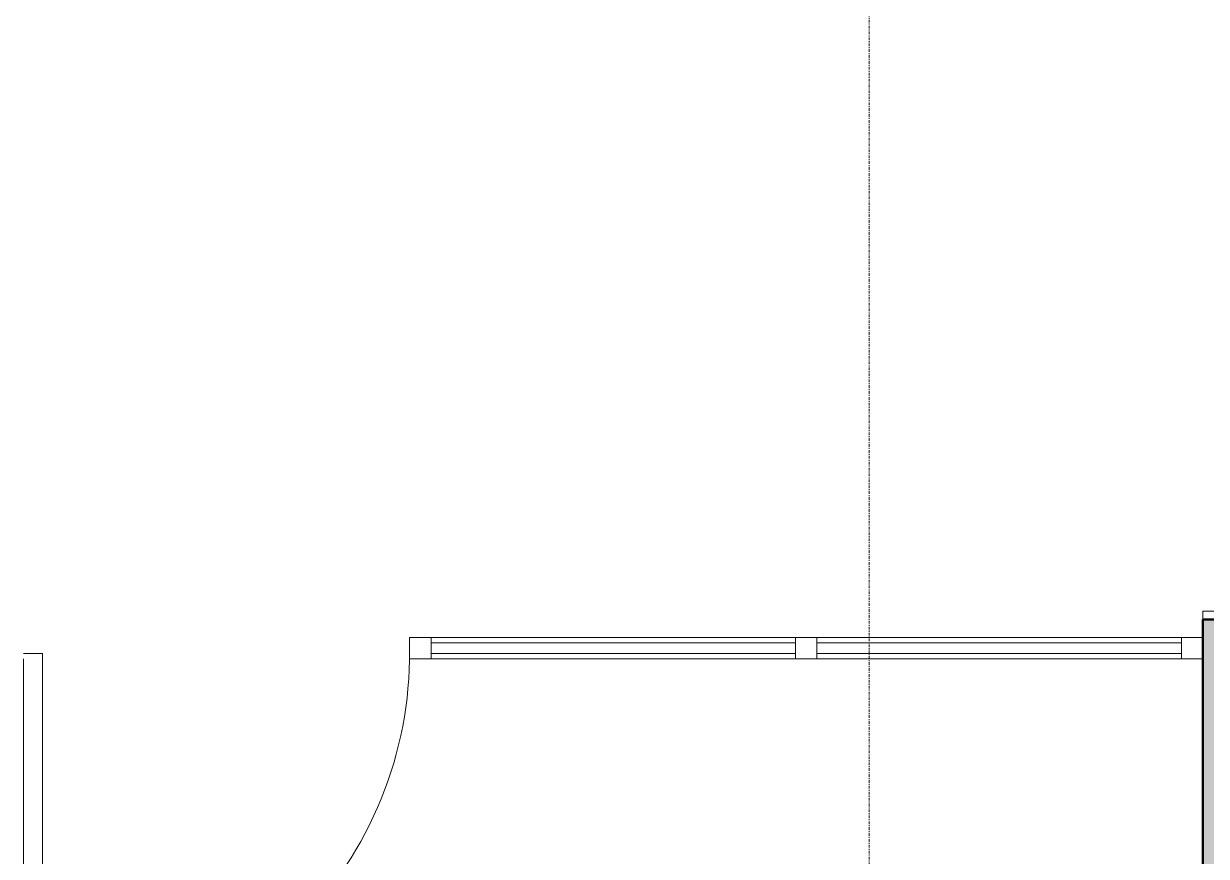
# Model space of a CAD drawing. Header units: inches. Extents: x -1205 to 1409, y -1117 to 895.
# Drawn here: x 46 to 156.3, y -775.7 to -698 of the extents above; entities that cross this region are included whole.
import ezdxf

# ---------------------------------------------------------------- set-up
doc = ezdxf.new("R2010")
doc.units = ezdxf.units.IN
doc.header["$MEASUREMENT"] = 0
doc.linetypes.add('Grid Line 1_4_', pattern=[0.4375, 0.25, -0.0625, 0.0625, -0.0625])
for name, color, linetype, lineweight in [('A-DOOR', 31, 'Continuous', 13), ('A-GLAZ-CURT', 52, 'Continuous', 9), ('A-GLAZ-CWMG', 51, 'Continuous', 9), ('A-WALL-PATT', 111, 'Continuous', 13), ('I-WALL', 2, 'Continuous', 13), ('S-GRID', 1, 'Continuous', 9)]:
    doc.layers.add(name, color=color, linetype=linetype, lineweight=lineweight)

# ---------------------------------------------------------------- blocks, each defined once
blk = doc.blocks.new('Basic Wall _ Metal Stud - 5 3_8_ - Acoustic Plywood Face Pattern to deck - ___-2776639-8TH FLOOR TELECOM PLAN')
at = {"layer": 'I-WALL', "color": 253}
for p in [(156.02, -753.62), (194.9, -752.87)]:
    blk.add_line(p, (156.02, -752.87), dxfattribs=at)
blk = doc.blocks.new('Curtain Wall-Store Front-Sgl w swing _ Bar - Store Front Door-3130017-8TH FLOOR TELECOM PLAN')
at = {"layer": 'A-DOOR', "color": 133, "lineweight": 20}
for p, q in [((-16.25, -0.5), (-18, -0.5)), ((-18, -1), (-18, -36.5)), ((-16.25, -36.5), (-16.25, -0.5)), ((-18, -36.5), (-16.25, -36.5))]:
    blk.add_line(p, q, dxfattribs=at)
at = {"layer": 'A-DOOR', "color": 53, "lineweight": 9}
blk.add_arc((-18, -0.5), 36, 270, 0.5, dxfattribs=at)
blk = doc.blocks.new('System Panel - Glazed Centered-3571565-8TH FLOOR TELECOM PLAN')
at = {"layer": 'A-GLAZ-CURT', "color": 253, "lineweight": 13}
for p, q in [((17, 0.5), (-17, 0.5)), ((-17, 0.5), (-17, -0.5)), ((17, -0.5), (17, 0.5)), ((-17, -0.5), (17, -0.5))]:
    blk.add_line(p, q, dxfattribs=at)
blk = doc.blocks.new('Rectangular Mullion - 2_ x 2_ Office Front-3571564-8TH FLOOR TELECOM PLAN')
at = {"layer": 'A-GLAZ-CWMG', "color": 53}
for p, q in [((118.02, -755.31), (84.02, -755.31)), ((118.02, -757.31), (84.02, -757.31))]:
    blk.add_line(p, q, dxfattribs=at)
blk = doc.blocks.new('Rectangular Mullion - 2_ x 2_ Office Front-2125594-8TH FLOOR TELECOM PLAN')
at = {"layer": 'A-GLAZ-CWMG', "color": 133, "lineweight": 20}
for p, q in [((-2, 1), (0, 1)), ((-2, -1), (-2, 1)), ((0, 1), (0, -1)), ((0, -1), (-2, -1))]:
    blk.add_line(p, q, dxfattribs=at)
blk = doc.blocks.new('Rectangular Mullion - 2_ x 2_ Office Front-1475611-8TH FLOOR TELECOM PLAN')
at = {"layer": 'A-GLAZ-CWMG', "color": 133, "lineweight": 20}
for p, q in [((-1, 1), (1, 1)), ((-1, -1), (-1, 1)), ((1, 1), (1, -1)), ((1, -1), (-1, -1))]:
    blk.add_line(p, q, dxfattribs=at)
blk = doc.blocks.new('18433_1 - AEO NY - CENTRAL_rvt-1-8TH FLOOR TELECOM PLAN')
at = {"layer": 'A-WALL-PATT', "lineweight": 5}
h = blk.add_hatch(color=9, dxfattribs=at)
h.paths.add_polyline_path([(188.77, -758.99), (188.77, -753.62), (156.02, -753.62), (156.02, -758.99), (178.6, -758.99)], flags=0)
h.paths.add_polyline_path([(44.02, -758.99), (44.02, -753.62), (38.65, -753.62), (38.65, -758.99)], flags=0)
h.paths.add_polyline_path([(-120.85, -758.99), (-120.85, -753.62), (-126.23, -753.62), (-126.23, -758.99)], flags=0)
h.paths.add_polyline_path([(-240.23, -758.99), (-240.23, -753.62), (-245.6, -753.62), (-245.6, -758.99)], flags=0)
at = {"layer": 'A-WALL-PATT'}
blk.add_hatch(color=253, dxfattribs=at).paths.add_polyline_path([(161.4, -911.31), (161.4, -758.99), (156.02, -758.99), (156.02, -911.31)], flags=0)
at = {"layer": 'I-WALL', "color": 213, "lineweight": 50}
for p, q in [((188.77, -753.62), (156.02, -753.62)), ((156.02, -753.62), (156.02, -758.99)), ((156.02, -758.99), (156.02, -911.31))]:
    blk.add_line(p, q, dxfattribs=at)
at = {"layer": 'S-GRID', "linetype": 'Grid Line 1_4_'}
blk.add_line((124.9, -529.37), (124.9, -1087.29), dxfattribs=at)
at = {"color": 53, "lineweight": 9}
for name, p in [('Basic Wall _ Metal Stud - 5 3_8_ - Acoustic Plywood Face Pattern to deck - ___-2776639-8TH FLOOR TELECOM PLAN', (0, 0)), ('Rectangular Mullion - 2_ x 2_ Office Front-3571564-8TH FLOOR TELECOM PLAN', (0, 0)), ('Rectangular Mullion - 2_ x 2_ Office Front-3571564-8TH FLOOR TELECOM PLAN', (36, 0)), ('Curtain Wall-Store Front-Sgl w swing _ Bar - Store Front Door-3130017-8TH FLOOR TELECOM PLAN', (64.02, -756.31)), ('System Panel - Glazed Centered-3571565-8TH FLOOR TELECOM PLAN', (101.02, -756.31)), ('System Panel - Glazed Centered-3571565-8TH FLOOR TELECOM PLAN', (137.02, -756.31))]:
    blk.add_blockref(name, p, dxfattribs=at)
at = {"color": 53, "lineweight": 9, "extrusion": (0, 0, -1), "rotation": 180}
for name, p in [('Rectangular Mullion - 2_ x 2_ Office Front-1475611-8TH FLOOR TELECOM PLAN', (-83.02, -756.31)), ('Rectangular Mullion - 2_ x 2_ Office Front-1475611-8TH FLOOR TELECOM PLAN', (-119.02, -756.31)), ('Rectangular Mullion - 2_ x 2_ Office Front-2125594-8TH FLOOR TELECOM PLAN', (-156.02, -756.31))]:
    blk.add_blockref(name, p, dxfattribs=at)

msp = doc.modelspace()

# ---------------------------------------------------------------- block references
at = {"lineweight": 5}
msp.add_blockref('18433_1 - AEO NY - CENTRAL_rvt-1-8TH FLOOR TELECOM PLAN', (0, 0), dxfattribs=at)

doc.saveas('drawing.dxf')
